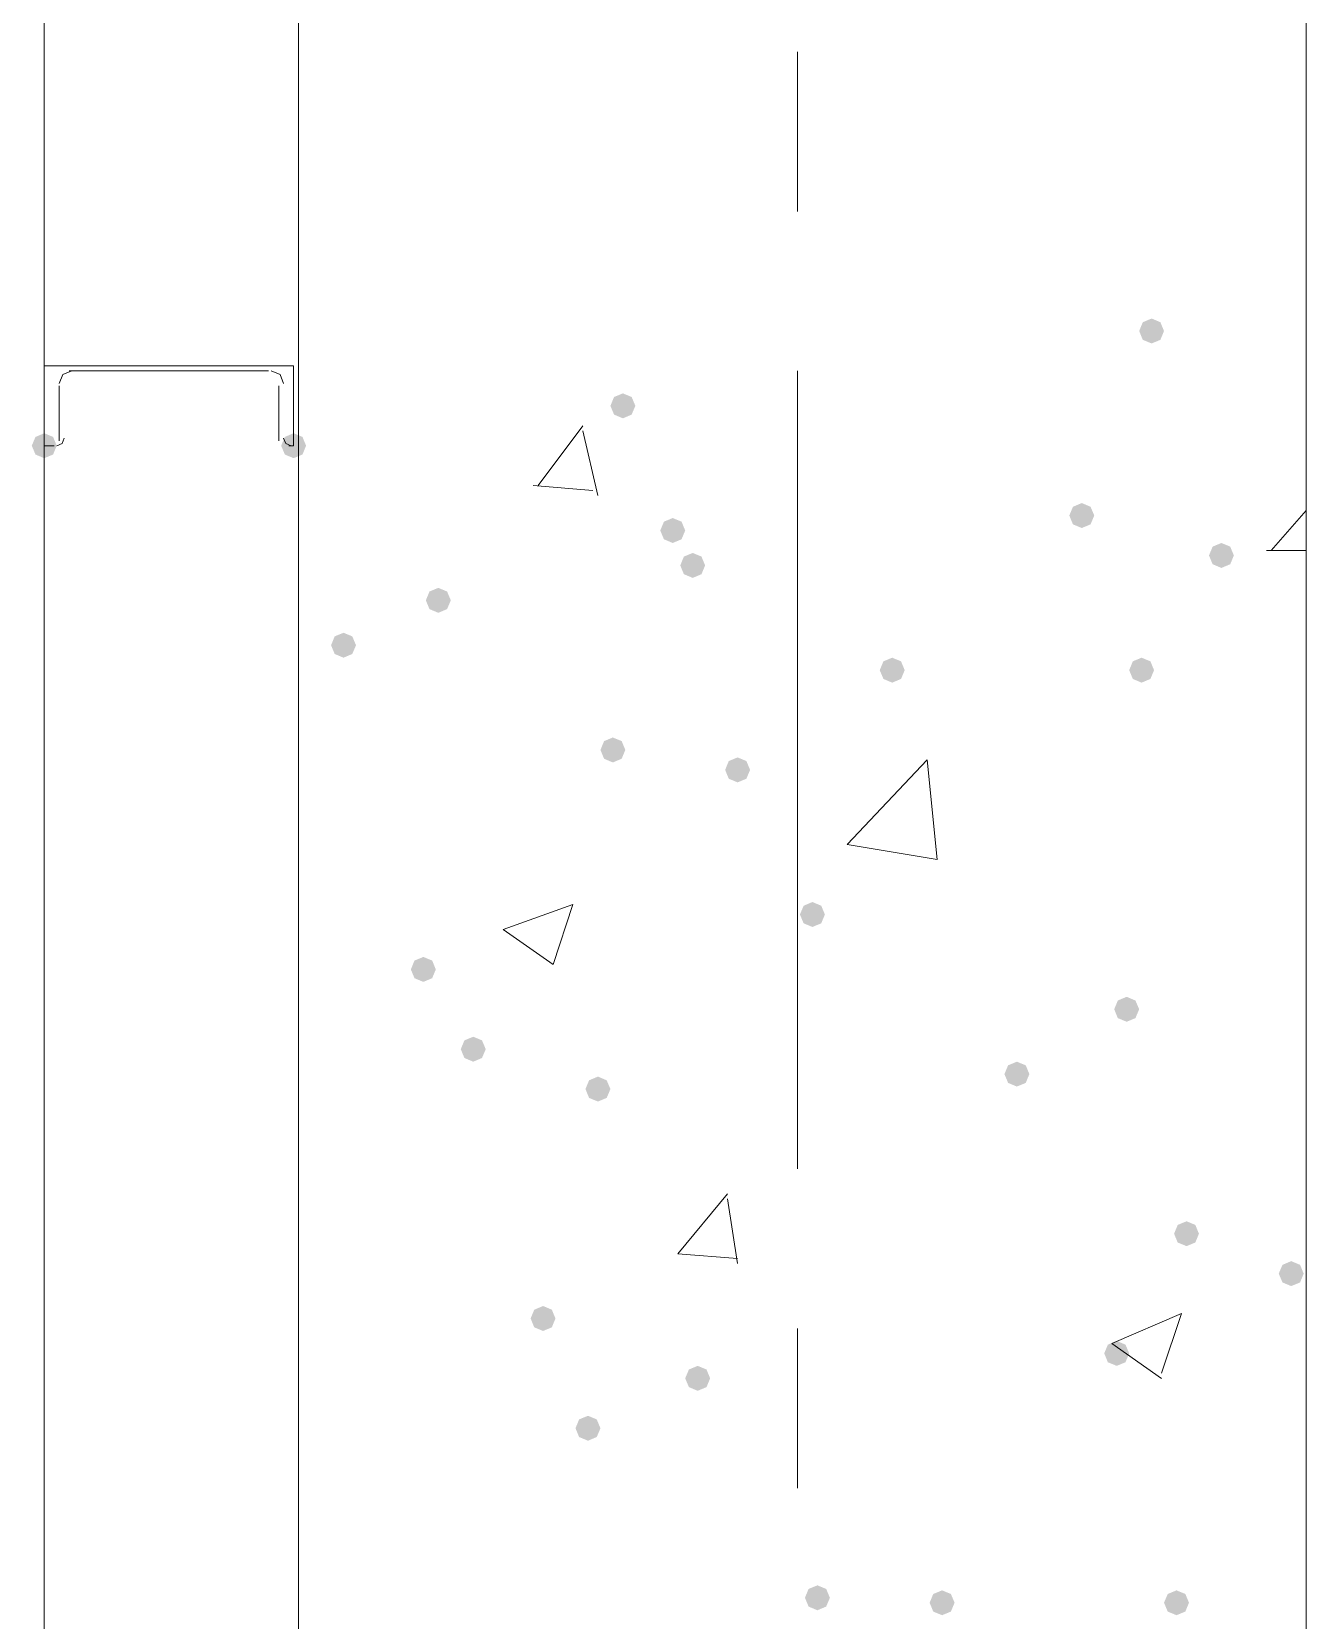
# Model space of a CAD drawing. Header units: millimetres. Extents: x 29 to 95071, y 20 to 67221.
# Drawn here: x 9642 to 10909, y 47769 to 49347 of the extents above; entities that cross this region are included whole.
import ezdxf

# ---------------------------------------------------------------- set-up
doc = ezdxf.new("R2010")
doc.units = ezdxf.units.MM

msp = doc.modelspace()

# ---------------------------------------------------------------- hatches: boundary and pattern name
h = msp.add_hatch(color=7)
h.dxf.hatch_style = 2
h.paths.add_polyline_path([(10755.1, 49037.5), (10746.3, 49041.1), (10742.7, 49049.9), (10746.3, 49058.6), (10755.1, 49062.3), (10763.8, 49058.6), (10767.4, 49049.9), (10763.8, 49041.1)])
h = msp.add_hatch(color=7)
h.dxf.hatch_style = 2
h.paths.add_polyline_path([(10229.7, 48963.1), (10220.9, 48966.8), (10217.3, 48975.5), (10220.9, 48984.3), (10229.7, 48987.9), (10238.4, 48984.3), (10242.1, 48975.5), (10238.4, 48966.8)])
h = msp.add_hatch(color=7)
h.dxf.hatch_style = 2
h.paths.add_polyline_path([(9654.7, 48923.5), (9646, 48927.1), (9642.3, 48935.9), (9646, 48944.6), (9654.7, 48948.3), (9663.5, 48944.6), (9667.1, 48935.9), (9663.5, 48927.1)])
h = msp.add_hatch(color=7)
h.dxf.hatch_style = 2
h.paths.add_polyline_path([(9902.5, 48923.5), (9893.8, 48927.1), (9890.1, 48935.9), (9893.8, 48944.6), (9902.5, 48948.3), (9911.3, 48944.6), (9914.9, 48935.9), (9911.3, 48927.1)])
h = msp.add_hatch(color=7)
h.dxf.hatch_style = 2
h.paths.add_polyline_path([(10685.7, 48854.1), (10676.9, 48857.7), (10673.3, 48866.5), (10676.9, 48875.2), (10685.7, 48878.9), (10694.4, 48875.2), (10698.1, 48866.5), (10694.4, 48857.7)])
h = msp.add_hatch(color=7)
h.dxf.hatch_style = 2
h.paths.add_polyline_path([(10279.2, 48839.2), (10270.5, 48842.9), (10266.8, 48851.6), (10270.5, 48860.4), (10279.2, 48864), (10288, 48860.4), (10291.6, 48851.6), (10288, 48842.9)])
h = msp.add_hatch(color=7)
h.dxf.hatch_style = 2
h.paths.add_polyline_path([(10299.1, 48804.5), (10290.3, 48808.2), (10286.7, 48816.9), (10290.3, 48825.7), (10299.1, 48829.3), (10307.8, 48825.7), (10311.4, 48816.9), (10307.8, 48808.2)])
h = msp.add_hatch(color=7)
h.dxf.hatch_style = 2
h.paths.add_polyline_path([(10824.4, 48814.4), (10815.7, 48818.1), (10812.1, 48826.8), (10815.7, 48835.6), (10824.4, 48839.2), (10833.2, 48835.6), (10836.8, 48826.8), (10833.2, 48818.1)])
h = msp.add_hatch(color=7)
h.dxf.hatch_style = 2
h.paths.add_polyline_path([(10046.3, 48769.8), (10037.5, 48773.5), (10033.9, 48782.2), (10037.5, 48791), (10046.3, 48794.6), (10055, 48791), (10058.7, 48782.2), (10055, 48773.5)])
h = msp.add_hatch(color=7)
h.dxf.hatch_style = 2
h.paths.add_polyline_path([(9952.1, 48725.2), (9943.3, 48728.9), (9939.7, 48737.6), (9943.3, 48746.4), (9952.1, 48750), (9960.8, 48746.4), (9964.5, 48737.6), (9960.8, 48728.9)])
h = msp.add_hatch(color=7)
h.dxf.hatch_style = 2
h.paths.add_polyline_path([(10497.3, 48700.4), (10488.6, 48704.1), (10484.9, 48712.8), (10488.6, 48721.6), (10497.3, 48725.2), (10506.1, 48721.6), (10509.7, 48712.8), (10506.1, 48704.1)])
h = msp.add_hatch(color=7)
h.dxf.hatch_style = 2
h.paths.add_polyline_path([(10745.1, 48700.4), (10736.4, 48704.1), (10732.8, 48712.8), (10736.4, 48721.6), (10745.1, 48725.2), (10753.9, 48721.6), (10757.5, 48712.8), (10753.9, 48704.1)])
h = msp.add_hatch(color=7)
h.dxf.hatch_style = 2
h.paths.add_polyline_path([(10219.7, 48621.1), (10211, 48624.8), (10207.4, 48633.5), (10211, 48642.3), (10219.7, 48645.9), (10228.5, 48642.3), (10232.1, 48633.5), (10228.5, 48624.8)])
h = msp.add_hatch(color=7)
h.dxf.hatch_style = 2
h.paths.add_polyline_path([(10343.7, 48601.3), (10334.9, 48604.9), (10331.3, 48613.7), (10334.9, 48622.5), (10343.7, 48626.1), (10352.4, 48622.5), (10356.1, 48613.7), (10352.4, 48604.9)])
h = msp.add_hatch(color=7)
h.dxf.hatch_style = 2
h.paths.add_polyline_path([(10418, 48457.6), (10409.3, 48461.2), (10405.6, 48470), (10409.3, 48478.7), (10418, 48482.4), (10426.8, 48478.7), (10430.4, 48470), (10426.8, 48461.2)])
h = msp.add_hatch(color=7)
h.dxf.hatch_style = 2
h.paths.add_polyline_path([(10031.4, 48403), (10022.6, 48406.7), (10019, 48415.4), (10022.6, 48424.2), (10031.4, 48427.8), (10040.2, 48424.2), (10043.8, 48415.4), (10040.2, 48406.7)])
h = msp.add_hatch(color=7)
h.dxf.hatch_style = 2
h.paths.add_polyline_path([(10730.3, 48363.4), (10721.5, 48367), (10717.9, 48375.8), (10721.5, 48384.5), (10730.3, 48388.2), (10739, 48384.5), (10742.7, 48375.8), (10739, 48367)])
h = msp.add_hatch(color=7)
h.dxf.hatch_style = 2
h.paths.add_polyline_path([(10081, 48323.7), (10072.2, 48327.4), (10068.6, 48336.1), (10072.2, 48344.9), (10081, 48348.5), (10089.7, 48344.9), (10093.4, 48336.1), (10089.7, 48327.4)])
h = msp.add_hatch(color=7)
h.dxf.hatch_style = 2
h.paths.add_polyline_path([(10621.2, 48299), (10612.5, 48302.6), (10608.8, 48311.4), (10612.5, 48320.1), (10621.2, 48323.7), (10630, 48320.1), (10633.6, 48311.4), (10630, 48302.6)])
h = msp.add_hatch(color=7)
h.dxf.hatch_style = 2
h.paths.add_polyline_path([(10204.9, 48284.1), (10196.1, 48287.7), (10192.5, 48296.5), (10196.1, 48305.2), (10204.9, 48308.9), (10213.6, 48305.2), (10217.3, 48296.5), (10213.6, 48287.7)])
h = msp.add_hatch(color=7)
h.dxf.hatch_style = 2
h.paths.add_polyline_path([(10789.8, 48140.4), (10781, 48144), (10777.4, 48152.7), (10781, 48161.5), (10789.8, 48165.1), (10798.5, 48161.5), (10802.1, 48152.7), (10798.5, 48144)])
h = msp.add_hatch(color=7)
h.dxf.hatch_style = 2
h.paths.add_polyline_path([(10893.8, 48100.7), (10885.1, 48104.3), (10881.4, 48113.1), (10885.1, 48121.8), (10893.8, 48125.5), (10902.6, 48121.8), (10906.2, 48113.1), (10902.6, 48104.3)])
h = msp.add_hatch(color=7)
h.dxf.hatch_style = 2
h.paths.add_polyline_path([(10150.4, 48056.1), (10141.6, 48059.7), (10138, 48068.5), (10141.6, 48077.2), (10150.4, 48080.9), (10159.1, 48077.2), (10162.7, 48068.5), (10159.1, 48059.7)])
h = msp.add_hatch(color=7)
h.dxf.hatch_style = 2
h.paths.add_polyline_path([(10720.4, 48021.4), (10711.6, 48025), (10708, 48033.8), (10711.6, 48042.5), (10720.4, 48046.2), (10729.1, 48042.5), (10732.8, 48033.8), (10729.1, 48025)])
h = msp.add_hatch(color=7)
h.dxf.hatch_style = 2
h.paths.add_polyline_path([(10304, 47996.6), (10295.3, 48000.3), (10291.6, 48009), (10295.3, 48017.8), (10304, 48021.4), (10312.8, 48017.8), (10316.4, 48009), (10312.8, 48000.3)])
h = msp.add_hatch(color=7)
h.dxf.hatch_style = 2
h.paths.add_polyline_path([(10195, 47947), (10186.2, 47950.7), (10182.6, 47959.4), (10186.2, 47968.2), (10195, 47971.8), (10203.7, 47968.2), (10207.4, 47959.4), (10203.7, 47950.7)])
h = msp.add_hatch(color=7)
h.dxf.hatch_style = 2
h.paths.add_polyline_path([(10423, 47778.5), (10414.2, 47782.2), (10410.6, 47790.9), (10414.2, 47799.7), (10423, 47803.3), (10431.7, 47799.7), (10435.4, 47790.9), (10431.7, 47782.2)])
h = msp.add_hatch(color=7)
h.dxf.hatch_style = 2
h.paths.add_polyline_path([(10546.9, 47773.6), (10538.1, 47777.2), (10534.5, 47786), (10538.1, 47794.7), (10546.9, 47798.3), (10555.6, 47794.7), (10559.3, 47786), (10555.6, 47777.2)])
h = msp.add_hatch(color=7)
h.dxf.hatch_style = 2
h.paths.add_polyline_path([(10779.8, 47773.6), (10771.1, 47777.2), (10767.4, 47786), (10771.1, 47794.7), (10779.8, 47798.3), (10788.6, 47794.7), (10792.2, 47786), (10788.6, 47777.2)])

# ---------------------------------------------------------------- linework, layer by layer
at = {"color": 7, "lineweight": 0}
for points in [[(9654.7, 53000.2), (9654.7, 47106.9)], [(9907.5, 42903.8), (9907.5, 52658.2)], [(10908.7, 47106.9), (10908.7, 52658.2)], [(10403.1, 49168.8), (10403.1, 49327.4)], [(9664.6, 48935.9), (9654.7, 48935.9), (9654.7, 49015.2), (9902.5, 49015.2), (9902.5, 48935.9), (9897.6, 48935.9)], [(9682, 49010.2), (9673.2, 49006.6), (9669.6, 48997.8)], [(9877.7, 49010.2), (9679.5, 49010.2)], [(9892.6, 48997.8), (9889, 49006.6), (9880.2, 49010.2)], [(10403.1, 48217.2), (10403.1, 49010.2)], [(9669.6, 48995.4), (9669.6, 48940.8)], [(9887.7, 48940.8), (9887.7, 48995.4)], [(10145.4, 48896.2), (10190, 48955.7)], [(9667.1, 48935.9), (9672.4, 48938.1), (9674.5, 48943.3)], [(9892.6, 48943.3), (9894.8, 48938.1), (9900.1, 48935.9)], [(10204.9, 48886.3), (10190, 48950.7)], [(10140.4, 48896.2), (10199.9, 48891.3)], [(10874, 48831.8), (10908.7, 48871.4)], [(10869.1, 48831.8), (10908.7, 48831.8)], [(10452.7, 48539.4), (10532, 48623.6)], [(10541.9, 48524.5), (10532, 48623.6)], [(10452.7, 48539.4), (10541.9, 48524.5)], [(10110.7, 48455.1), (10180.1, 48479.9)], [(10160.3, 48420.4), (10180.1, 48479.9)], [(10110.7, 48455.1), (10160.3, 48420.4)], [(10284.2, 48132.9), (10333.7, 48192.4)], [(10343.7, 48123), (10333.7, 48187.4)], [(10284.2, 48132.9), (10343.7, 48128)], [(10715.4, 48043.7), (10784.8, 48073.4)], [(10765, 48014), (10784.8, 48073.4)], [(10403.1, 47900), (10403.1, 48058.6)], [(10715.4, 48043.7), (10765, 48009)]]:
    msp.add_lwpolyline(points, dxfattribs=at)

doc.saveas('drawing.dxf')
